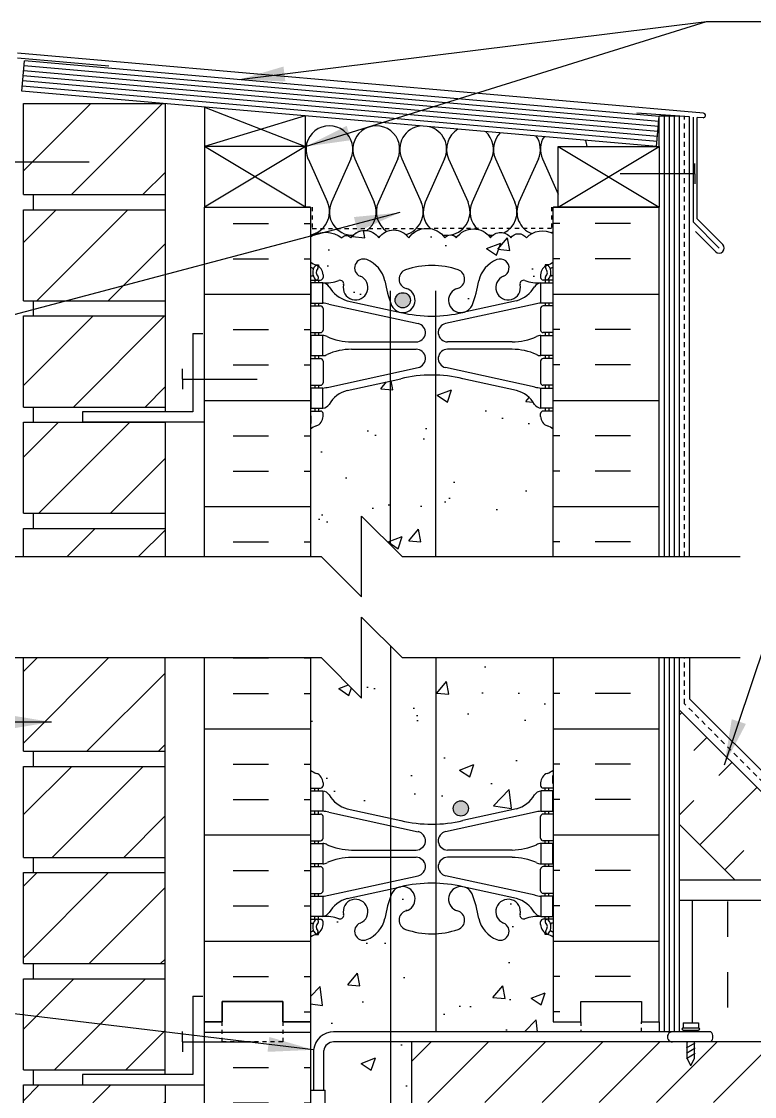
# Model space of a CAD drawing. Header units: inches. Extents: x 72.8 to 125.9, y 95.9 to 179.3.
# Drawn here: x 90.51 to 108.64, y 151.43 to 178 of the extents above; entities that cross this region are included whole.
import ezdxf

# ---------------------------------------------------------------- set-up
doc = ezdxf.new("R2010")
doc.units = ezdxf.units.IN
doc.header["$LTSCALE"] = 0.5
doc.header["$MEASUREMENT"] = 0
doc.linetypes.add('DASHED2', pattern=[0.375, 0.25, -0.125])
for name, color, linetype in [('HATCH', 12, 'Continuous'), ('line25', 2, 'Continuous'), ('LINE3', 3, 'Continuous'), ('LINE50', 5, 'Continuous'), ('LINE9', 9, 'Continuous'), ('TEXT', 4, 'Continuous'), ('Web_Edge', 9, 'Continuous')]:
    doc.layers.add(name, color=color, linetype=linetype)
doc.styles.add('DIM', font='romans.shx', dxfattribs={"width": 0.7})
doc.dimstyles.new('ext_12', dxfattribs={"dimscale": 12, "dimtxt": 0.09375, "dimasz": 0.09375, "dimexe": 0.09375, "dimexo": 0.0625, "dimgap": 0.0625, "dimtad": 1, "dimdec": 1, "dimzin": 3, "dimdsep": 46, "dimlunit": 4, "dimtxsty": 'DIM', "dimcen": 0.09, "dimdle": 0.09375, "dimclrt": 4, "dimadec": 0, "dimazin": 0, "dimtfac": 1, "dimtdec": 1, "dimtmove": 2, "dimatfit": 3, "dimfxl": 1, "dimfrac": 2, "dimtolj": 1, "dimtzin": 0, "dimarcsym": 0})

msp = doc.modelspace()

# ---------------------------------------------------------------- hatches: boundary and pattern name
at = {"layer": 'HATCH'}
h = msp.add_hatch(dxfattribs=at)
h.set_pattern_fill('ANSI31', color=256, scale=10, style=0)
h.set_pattern_definition([(45, (91.8757, 165.0097), (-0.883883, 0.883883), [])])
h.paths.add_polyline_path([(94.062, 165.469), (90.562, 165.469), (90.562, 164.774), (94.062, 164.774)])
h.paths.add_polyline_path([(94.062, 168.094), (90.562, 168.094), (90.562, 165.844), (94.062, 165.844)])
h.paths.add_polyline_path([(94.062, 170.719), (90.562, 170.719), (90.562, 168.469), (94.062, 168.469)])
h.paths.add_polyline_path([(94.062, 173.344), (90.562, 173.344), (90.562, 171.094), (94.062, 171.094)])
h.paths.add_polyline_path([(94.062, 175.969), (90.562, 175.969), (90.562, 173.719), (94.062, 173.719)])
h.paths.add_polyline_path([(94.066, 149.087), (90.562, 149.087), (90.562, 146.837), (94.066, 146.837)])
h.paths.add_polyline_path([(94.067, 151.712), (90.562, 151.712), (90.562, 149.462), (94.066, 149.462)])
h.paths.add_polyline_path([(94.064, 159.587), (90.562, 159.587), (90.562, 157.337), (94.065, 157.337)])
h.paths.add_polyline_path([(94.063, 162.274), (90.562, 162.274), (90.562, 159.962), (94.064, 159.962)])
h.paths.add_polyline_path([(94.064, 138.587), (90.562, 138.587), (90.562, 136.337), (94.064, 136.337)])
h.paths.add_polyline_path([(94.064, 135.962), (92.024, 135.962), (90.562, 135.962), (90.562, 133.712), (94.064, 133.712)])
h.paths.add_polyline_path([(94.063, 133.337), (90.562, 133.337), (90.562, 131.087), (94.063, 131.087)])
h.paths.add_polyline_path([(94.063, 130.712), (90.562, 130.712), (90.562, 128.462), (94.063, 128.462)])
h.paths.add_polyline_path([(94.062, 128.087), (90.562, 128.087), (90.562, 126.214), (94.062, 126.214)])
h.paths.add_polyline_path([(94.062, 152.087), (94.062, 154.337), (90.562, 154.337), (90.562, 152.087)])
h.paths.add_polyline_path([(94.062, 154.712), (94.062, 156.962), (90.562, 156.962), (90.562, 154.712)])
h.paths.add_polyline_path([(94.062, 144.212), (94.062, 146.462), (90.562, 146.462), (90.562, 144.212)])
h.paths.add_polyline_path([(94.062, 141.587), (94.062, 143.837), (90.562, 143.837), (90.562, 141.587)])
h.paths.add_polyline_path([(94.062, 138.962), (94.062, 141.212), (90.562, 141.212), (90.562, 138.962)])
h = msp.add_hatch(dxfattribs=at)
h.set_pattern_fill('INSUL', color=256, scale=7, style=0)
h.set_pattern_definition([(0, (-2828.5018, -240.8679), (0, 2.625), []), (0, (-2828.5018, -239.9929), (0, 2.625), [0.875, -0.875]), (0, (-2828.5018, -239.1179), (0, 2.625), [0.875, -0.875])])
h.paths.add_polyline_path([(95.035, 164.774), (97.66, 164.774), (97.66, 173.406), (95.035, 173.406)])
h = msp.add_hatch(dxfattribs=at)
h.set_pattern_fill('INSUL', color=256, scale=7, style=0)
h.set_pattern_definition([(180, (3029.8214, -240.8679), (0, 2.625), []), (180, (3029.8214, -239.9929), (0, 2.625), [0.875, -0.875]), (180, (3029.8214, -239.1179), (0, 2.625), [0.875, -0.875])])
h.paths.add_polyline_path([(103.66, 164.774), (106.285, 164.774), (106.285, 173.406), (103.66, 173.406)])
h = msp.add_hatch(dxfattribs=at)
h.set_pattern_fill('AR-CONC', color=256, scale=0.5)
h.paths.add_polyline_path([(103.66, 172.757, 0.336749), (102.998, 172.652, 0.520567), (102.611, 172.652, 0.520567), (102.111, 172.652, 0.520567), (101.265, 172.652, 0.520567), (100.983, 172.652, 0.520567), (100.088, 172.652, 0.520567), (99.348, 172.652, 0.520567), (98.655, 172.652, 0.520567), (98.435, 172.652, 0.321585), (97.66, 172.677), (97.66, 172.053, 0.064398), (97.77, 171.987), (97.86, 171.987), (97.86, 171.945, -0.249069), (97.97, 171.738), (97.97, 171.67, -0.414214), (97.907, 171.608), (97.86, 171.608), (97.86, 171.538), (97.965, 171.538, 0.10046), (98.358, 171.595, -0.601435), (98.478, 171.49, 2.182095), (98.888, 171.703, -1), (99.051, 172.112, -0.24438), (99.5, 171.591, 0.053157), (99.666, 170.977, 0.223253), (99.866, 170.812), (99.886, 170.808, 0.955472), (100.024, 171.401, -0.735593), (100.011, 171.859, -0.082755), (100.66, 171.967, -0.082755), (101.308, 171.859, -0.735593), (101.296, 171.401, 0.955472), (101.434, 170.808), (101.453, 170.812, 0.223253), (101.654, 170.977, 0.053157), (101.82, 171.591, -0.24438), (102.268, 172.112, -1), (102.431, 171.703, 2.182095), (102.842, 171.49, -0.601435), (102.961, 171.595, 0.10046), (103.355, 171.538), (103.46, 171.538), (103.46, 171.608), (103.412, 171.608, -0.414214), (103.35, 171.67), (103.35, 171.738, -0.249069), (103.46, 171.945), (103.46, 171.987), (103.55, 171.987, 0.064398), (103.66, 172.053)])
h.paths.add_polyline_path([(103.66, 167.923, 0.082415), (103.516, 168.002, -0.317837), (103.35, 168.238), (103.35, 168.305, -0.414214), (103.412, 168.368), (103.46, 168.368), (103.46, 168.438), (103.355, 168.438, -0.188973), (103.199, 168.533, 0.196323), (102.75, 168.879), (101.428, 169.169, 0.057795), (100.66, 169.259, 0.057795), (99.892, 169.169), (98.57, 168.879, 0.196323), (98.121, 168.533, -0.188973), (97.965, 168.438), (97.86, 168.438), (97.86, 168.368), (97.907, 168.368, -0.414214), (97.97, 168.305), (97.97, 168.238, -0.317837), (97.803, 168.002, 0.082415), (97.66, 167.923), (97.66, 164.774), (97.923, 164.774), (98.923, 163.774), (98.923, 165.774), (99.923, 164.774), (103.66, 164.774)])
h.paths.add_polyline_path([(103.66, 162.274), (99.923, 162.274), (98.923, 163.274), (98.923, 161.274), (97.923, 162.274), (97.66, 162.274), (97.66, 159.492, 0.082415), (97.803, 159.413, -0.317837), (97.97, 159.178), (97.97, 159.11, -0.414214), (97.907, 159.048), (97.86, 159.048), (97.86, 158.978), (97.965, 158.978, -0.188973), (98.121, 158.883, 0.196323), (98.57, 158.536), (99.892, 158.246, 0.057795), (100.66, 158.157, 0.057795), (101.428, 158.246), (102.75, 158.536, 0.196323), (103.199, 158.883, -0.188973), (103.355, 158.978), (103.46, 158.978), (103.46, 159.048), (103.412, 159.048, -0.414214), (103.35, 159.11), (103.35, 159.178, -0.317837), (103.516, 159.413, 0.082415), (103.66, 159.492)])
h.paths.add_polyline_path([(103.66, 155.363, 0.064398), (103.55, 155.429), (103.46, 155.429), (103.46, 155.47, -0.249069), (103.35, 155.678), (103.35, 155.745, -0.414214), (103.412, 155.808), (103.46, 155.808), (103.46, 155.878), (103.355, 155.878, 0.10046), (102.961, 155.82, -0.601435), (102.842, 155.925, 2.182095), (102.431, 155.712, -1), (102.268, 155.304, -0.24438), (101.82, 155.825, 0.053157), (101.654, 156.439, 0.223253), (101.453, 156.604), (101.434, 156.608, 0.955472), (101.296, 156.014, -0.735593), (101.308, 155.556, -0.082755), (100.66, 155.448, -0.082755), (100.011, 155.556, -0.735593), (100.024, 156.014, 0.955472), (99.886, 156.608), (99.866, 156.604, 0.223253), (99.666, 156.439, 0.053157), (99.5, 155.825, -0.24438), (99.051, 155.304, -1), (98.888, 155.712, 2.182095), (98.478, 155.925, -0.601435), (98.358, 155.82, 0.10046), (97.965, 155.878), (97.86, 155.878), (97.86, 155.808), (97.907, 155.808, -0.414214), (97.97, 155.745), (97.97, 155.678, -0.249069), (97.86, 155.47), (97.86, 155.429), (97.77, 155.429, 0.064398), (97.66, 155.363), (97.66, 153.274), (97.66, 151.579), (97.736, 151.579), (97.736, 152.58, -0.379483), (98.228, 153.024), (104.347, 153.024), (104.347, 153.274), (103.66, 153.274)])
h.paths.add_polyline_path([(100.16, 152.774), (98.229, 152.774, 0.366745), (97.986, 152.563), (97.986, 151.579), (98.025, 151.579), (98.025, 150.379), (97.66, 150.379), (97.66, 149.629), (98.025, 149.629), (98.025, 148.429), (97.66, 148.429), (97.66, 147.679), (98.025, 147.679), (98.025, 146.479), (97.66, 146.479), (97.66, 145.729), (98.025, 145.729), (98.025, 144.649), (97.66, 144.649), (97.66, 144.54, -0.498871), (97.78, 144.526, -0.520567), (97.984, 144.526, -0.520567), (98.191, 144.526, -0.520567), (98.329, 144.526, -0.520567), (98.467, 144.526, -0.520567), (98.865, 144.526, -0.520567), (99.025, 144.526, -0.520567), (99.247, 144.526, -0.520567), (99.527, 144.526, -0.520567), (99.714, 144.526, -0.520567), (99.941, 144.526, -0.507124), (100.16, 144.526), (100.16, 144.774)])
h.paths.add_polyline_path([(103.66, 151.274), (100.16, 151.274), (100.16, 146.274), (103.66, 146.274)])
h.paths.add_polyline_path([(103.16, 143.736), (103.26, 143.736), (103.26, 143.766, -0.327813), (103.295, 143.814), (103.295, 144.019), (103.66, 144.019), (103.66, 144.524), (100.16, 144.524), (100.16, 144.526, 0.507124), (99.941, 144.526, 0.520567), (99.714, 144.526, 0.520567), (99.527, 144.526, 0.520567), (99.247, 144.526, 0.520567), (99.025, 144.526, 0.520567), (98.865, 144.526, 0.520567), (98.467, 144.526, 0.520567), (98.329, 144.526, 0.520567), (98.191, 144.526, 0.520567), (97.984, 144.526, 0.520567), (97.78, 144.526, 0.498871), (97.66, 144.54), (97.66, 144.019), (98.025, 144.019), (98.025, 143.814, -0.327813), (98.06, 143.766), (98.06, 143.736), (98.16, 143.736), (98.16, 142.221, 0.258958), (98.419, 141.754, -0.31131), (98.475, 141.624, 2.127293), (98.888, 141.848, -1), (99.051, 142.257, -0.325306), (99.518, 141.514, 0.10488), (99.69, 140.703, 1.422913), (100.024, 141.17, -0.735593), (100.011, 141.628, -0.082755), (100.66, 141.736, -0.082755), (101.308, 141.628, -0.735593), (101.296, 141.17, 1.422913), (101.629, 140.703, 0.10488), (101.801, 141.514, -0.325306), (102.268, 142.257, -1), (102.431, 141.848, 2.127293), (102.844, 141.624, -0.31131), (102.901, 141.754, 0.258958), (103.16, 142.221)])
h.paths.add_polyline_path([(102.872, 137.371), (101.613, 137.96, 0.093369), (100.807, 138.167, 0.016332), (100.66, 138.172, 0.109869), (99.706, 137.96), (98.448, 137.371, 0.291097), (98.16, 136.918), (98.16, 135.777), (98.28, 135.577), (98.28, 135.465), (97.66, 135.465), (97.66, 135.274), (97.66, 133.185, 0.064398), (97.77, 133.119), (97.86, 133.119), (97.86, 133.077, -0.249069), (97.97, 132.87), (97.97, 132.802, -0.414214), (97.907, 132.74), (97.86, 132.74), (97.86, 132.67), (97.965, 132.67, 0.10046), (98.358, 132.727, -0.601435), (98.478, 132.622, 2.182095), (98.888, 132.835, -1), (99.051, 133.244, -0.24438), (99.5, 132.723, 0.053157), (99.666, 132.109, 0.223253), (99.866, 131.944), (99.886, 131.94, 0.955472), (100.024, 132.533, -0.735593), (100.011, 132.991, -0.082755), (100.66, 133.099, -0.082755), (101.308, 132.991, -0.735593), (101.296, 132.533, 0.955472), (101.434, 131.94), (101.453, 131.944, 0.223253), (101.654, 132.109, 0.053157), (101.82, 132.723, -0.24438), (102.268, 133.244, -1), (102.431, 132.835, 2.182095), (102.842, 132.622, -0.601435), (102.961, 132.727, 0.10046), (103.355, 132.67), (103.46, 132.67), (103.46, 132.74), (103.412, 132.74, -0.414214), (103.35, 132.802), (103.35, 132.87, -0.249069), (103.46, 133.077), (103.46, 133.119), (103.55, 133.119, 0.064398), (103.66, 133.185), (103.66, 135.274), (103.66, 135.465), (103.04, 135.465), (103.04, 135.577), (103.16, 135.777), (103.16, 136.918, 0.291097)])
h.paths.add_polyline_path([(100.17, 139.176), (98.785, 139.176, 0.414214), (98.16, 138.551), (98.16, 138.024, 0.549071), (98.694, 137.685), (99.706, 138.158, -0.053094), (100.157, 138.313, 0.350119), (100.545, 138.802, 0.413582)])
h.paths.add_polyline_path([(100.157, 140.218, -0.053094), (99.706, 140.373), (98.694, 140.847, 0.549071), (98.16, 140.508), (98.16, 139.981, 0.414214), (98.785, 139.356), (100.17, 139.356, 0.085652), (100.295, 139.378, 0.316711), (100.545, 139.73, 0.350119)])
h.paths.add_polyline_path([(103.16, 140.508, 0.549071), (102.626, 140.847), (101.613, 140.373, -0.053094), (101.163, 140.218, 0.350119), (100.775, 139.73, 0.413582), (101.15, 139.356), (102.535, 139.356, 0.414214), (103.16, 139.981)])
h.paths.add_polyline_path([(103.16, 138.551, 0.414214), (102.535, 139.176), (101.15, 139.176, 0.413582), (100.775, 138.802, 0.350119), (101.163, 138.313, -0.053094), (101.613, 138.158), (102.626, 137.685, 0.549071), (103.16, 138.024)])
h.paths.add_polyline_path([(103.35, 129.37), (103.35, 129.437, -0.414214), (103.412, 129.5), (103.46, 129.5), (103.46, 129.57), (103.355, 129.57, -0.188973), (103.199, 129.665, 0.196323), (102.75, 130.011), (101.428, 130.301, 0.057795), (100.66, 130.391, 0.057795), (99.892, 130.301), (98.57, 130.011, 0.196323), (98.121, 129.665, -0.188973), (97.965, 129.57), (97.86, 129.57), (97.86, 129.5), (97.907, 129.5, -0.414214), (97.97, 129.437), (97.97, 129.37, -0.317837), (97.803, 129.134, 0.082415), (97.66, 129.055), (97.66, 126.214), (98.316, 126.214), (99.316, 127.214), (99.316, 126.214), (99.316, 125.214), (100.316, 126.214), (103.66, 126.214), (103.66, 129.055, 0.082415), (103.516, 129.134, -0.317837)])
h = msp.add_hatch(dxfattribs=at)
h.set_pattern_fill('INSUL', color=256, scale=7, style=0)
h.set_pattern_definition([(0, (-2828.5018, -243.7358), (0, 2.625), []), (0, (-2828.5018, -242.8608), (0, 2.625), [0.875, -0.875]), (0, (-2828.5018, -241.9858), (0, 2.625), [0.875, -0.875])])
h.paths.add_polyline_path([(97.66, 162.274), (95.035, 162.274), (95.035, 153.274), (95.472, 153.274), (95.472, 153.774), (96.972, 153.774), (96.972, 153.274), (97.66, 153.274)])
h = msp.add_hatch(dxfattribs=at)
h.set_pattern_fill('INSUL', color=256, scale=7, style=0)
h.set_pattern_definition([(180, (3029.8214, -243.7358), (0, 2.625), []), (180, (3029.8214, -242.8608), (0, 2.625), [0.875, -0.875]), (180, (3029.8214, -241.9858), (0, 2.625), [0.875, -0.875])])
h.paths.add_polyline_path([(106.285, 162.274), (103.66, 162.274), (103.66, 153.274), (104.347, 153.274), (104.347, 153.774), (105.847, 153.774), (105.847, 153.274), (106.285, 153.274)])
h = msp.add_hatch(dxfattribs=at)
h.set_pattern_fill('INSUL', color=256, scale=7, angle=45, style=0)
h.set_pattern_definition([(45, (-0.5184, -2.1274), (-1.856155, 1.856155), []), (45, (-1.137, -1.5087), (-1.856155, 1.856155), [0.875, -0.875]), (45, (-1.7558, -0.89), (-1.856155, 1.856155), [0.875, -0.875])])
h.paths.add_polyline_path([(108.033, 156.899), (110.862, 156.899), (106.785, 160.975), (106.785, 158.147)])
h = msp.add_hatch(dxfattribs=at)
h.set_pattern_fill('INSUL', color=256, scale=7, angle=90, style=0)
h.set_pattern_definition([(90, (-0.5184, -2.1274), (-2.625, 2e-16), []), (90, (-1.3934, -2.1274), (-2.625, 2e-16), [0.875, -0.875]), (90, (-2.2684, -2.1274), (-2.625, 2e-16), [0.875, -0.875])])
edge = h.paths.add_edge_path()
edge.add_arc((106.877, 153.095), 0.0312, 90, 270)
edge.add_line((106.877, 153.064), (107.252, 153.064))
edge.add_arc((107.252, 153.095), 0.0312, 270, 450)
edge.add_line((107.252, 153.126), (106.877, 153.126))
edge = h.paths.add_edge_path()
edge.add_line((107.159, 153.064), (107.159, 153.024))
edge.add_line((107.159, 153.024), (107.561, 153.024))
edge.add_arc((107.425, 152.898), 0.186, -41.8195, 42.6425, ccw=False)
edge.add_line((107.563, 152.774), (124.925, 152.774))
edge.add_line((124.925, 152.774), (124.925, 156.274))
edge.add_line((124.925, 156.274), (106.785, 156.274))
edge.add_line((106.785, 156.274), (106.785, 153.024))
edge.add_line((106.785, 153.024), (106.971, 153.024))
edge.add_line((106.971, 153.024), (106.971, 153.064))
edge.add_line((106.971, 153.064), (107.159, 153.064))
h.paths.add_polyline_path([(107.252, 153.251), (107.252, 153.126), (106.877, 153.126), (106.877, 153.251)])
h = msp.add_hatch(dxfattribs=at)
h.set_pattern_fill('INSUL', color=256, scale=7, style=0)
h.set_pattern_definition([(0, (-2828.5018, -261.7358), (0, 2.625), []), (0, (-2828.5018, -260.8608), (0, 2.625), [0.875, -0.875]), (0, (-2828.5018, -259.9858), (0, 2.625), [0.875, -0.875])])
h.paths.add_polyline_path([(95.035, 135.274), (95.472, 135.274), (95.472, 135.774), (96.972, 135.774), (96.972, 135.274), (97.66, 135.274), (97.66, 153.274), (96.972, 153.274), (96.972, 153.774), (95.472, 153.774), (95.472, 153.274), (95.035, 153.274)])
h = msp.add_hatch(dxfattribs=at)
h.set_pattern_fill('ANSI31', color=256, scale=8, style=0)
h.set_pattern_definition([(45, (-0.5184, -2.1274), (-0.707107, 0.707107), [])])
h.paths.add_polyline_path([(123.964, 151.274), (124.925, 152.235), (124.925, 152.774), (100.16, 152.774), (100.16, 151.274)])
at = {"layer": 'LINE3'}
h = msp.add_hatch(color=256, dxfattribs=at)
h.paths.add_polyline_path([(100.126, 171.142, 0.831395), (99.757, 171.142)])
h.paths.add_polyline_path([(100.129, 171.107, 0.045935), (100.126, 171.142), (99.757, 171.142, 0.045935), (99.754, 171.107, 1)])
h = msp.add_hatch(color=256, dxfattribs=at)
h.paths.add_polyline_path([(101.563, 158.581, 0.831395), (101.194, 158.581)])
h.paths.add_polyline_path([(101.566, 158.547, 0.045935), (101.563, 158.581), (101.194, 158.581, 0.045935), (101.191, 158.547, 1)])

# ---------------------------------------------------------------- linework, layer by layer
at = {"layer": 'HATCH'}
for p, q in [((107.376, 175.733), (90.41, 177.218)), ((92.675, 176.894), (90.41, 177.092)), ((106.263, 175.404), (90.567, 176.777)), ((106.274, 175.528), (90.578, 176.902)), ((106.241, 175.155), (90.545, 176.528)), ((106.252, 175.279), (90.556, 176.653)), ((106.23, 175.03), (90.534, 176.403)), ((95.035, 175.884), (97.535, 174.906)), ((97.524, 175.666), (95.035, 174.906)), ((107.035, 175.64), (105.728, 175.731)), ((106.41, 164.774), (106.41, 175.657)), ((106.535, 164.774), (106.535, 175.657)), ((106.66, 164.774), (106.66, 175.657)), ((107.035, 164.774), (107.035, 175.64)), ((107.129, 173.035), (107.129, 175.632)), ((107.366, 175.62), (107.222, 175.629)), ((107.222, 173.118), (107.222, 175.629)), ((97.535, 173.406), (95.035, 174.906)), ((97.535, 174.906), (95.035, 173.406)), ((103.785, 173.406), (106.285, 174.906)), ((103.785, 174.906), (106.285, 173.406)), ((97.598, 174.602), (98.077, 173.529)), ((98.657, 174.603), (98.178, 173.529)), ((98.757, 174.602), (99.236, 173.529)), ((99.816, 174.603), (99.337, 173.529)), ((99.916, 174.602), (100.396, 173.529)), ((100.975, 174.603), (100.496, 173.529)), ((101.075, 174.602), (101.555, 173.529)), ((102.134, 174.603), (101.655, 173.529)), ((102.235, 174.602), (102.714, 173.529)), ((103.294, 174.603), (102.815, 173.529)), ((103.394, 174.602), (103.785, 173.728)), ((107.129, 173.035), (107.765, 172.398)), ((107.222, 173.118), (107.853, 172.487)), ((107.178, 172.808), (107.677, 172.31)), ((106.41, 153.024), (106.41, 162.274)), ((106.535, 153.024), (106.535, 162.274)), ((106.66, 153.024), (106.66, 162.274)), ((107.035, 162.274), (107.035, 161.256)), ((111.142, 157.149), (107.035, 161.256))]:
    msp.add_line(p, q, dxfattribs=at)
at = {"layer": 'HATCH', "color": 6, "linetype": 'DASHED2', "ltscale": 0.5}
for points in [[(96.347, 173.406), (97.704, 173.406), (97.704, 172.885), (100.66, 172.885)], [(104.972, 173.406), (103.616, 173.406), (103.616, 172.885), (100.66, 172.885)]]:
    msp.add_lwpolyline(points, dxfattribs=at)
at = {"layer": 'HATCH'}
msp.add_lwpolyline([(97.66, 172.677, -0.321585), (98.435, 172.652, -0.520567), (98.655, 172.652, -0.520567), (99.348, 172.652, -0.520567), (100.088, 172.652, -0.520567), (100.983, 172.652, -0.520567), (101.265, 172.652, -0.520567), (102.111, 172.652, -0.520567), (102.611, 172.652, -0.520567), (102.998, 172.652, -0.336749), (103.66, 172.757)], format="xyb", dxfattribs=at)
for centre, radius, start, end in [((107.371, 175.677), 0.0567, 265, 85), ((98.127, 174.839), 0.58, 335.9664, 204.0694), ((99.286, 174.839), 0.58, 335.9664, 204.0694), ((100.446, 174.839), 0.58, 95.5654, 204.0694), ((100.446, 174.839), 0.58, 335.9664, 74.4346), ((101.605, 174.839), 0.58, 121.0207, 204.0694), ((101.605, 174.839), 0.58, 335.9664, 48.9793), ((102.764, 174.839), 0.58, 135.6124, 204.0694), ((102.764, 174.839), 0.58, 335.9664, 34.3876), ((103.924, 174.839), 0.58, 147.5967, 204.0694), ((103.924, 174.839), 0.58, 6.6407, 22.4033), ((97.548, 173.293), 0.58, 281.1403, 24.0694), ((98.707, 173.293), 0.58, 155.9664, 270), ((98.707, 173.293), 0.58, 306.8576, 24.0694), ((99.867, 173.293), 0.58, 155.9664, 236.3673), ((99.866, 173.293), 0.58, 284.902, 24.0694), ((101.026, 173.293), 0.58, 155.9664, 225.678), ((101.025, 173.293), 0.58, 281.4231, 24.0694), ((102.185, 173.293), 0.58, 155.9664, 228.2793), ((102.185, 173.293), 0.58, 296.0284, 24.0694), ((103.344, 173.293), 0.58, 155.9664, 248.3593), ((101.026, 173.293), 0.58, 259.8878, 270), ((102.185, 173.293), 0.58, 255.8368, 268.3302), ((103.344, 173.293), 0.58, 297.6798, 302.977), ((98.707, 173.293), 0.58, 270, 270.0458), ((101.025, 173.293), 0.58, 270, 273.6965), ((107.765, 172.398), 0.125, 225, 45)]:
    msp.add_arc(centre, radius, start, end, dxfattribs=at)
at = {"layer": 'line25'}
for p, q in [((90.523, 176.279), (90.589, 177.026)), ((106.284, 175.653), (90.589, 177.026)), ((106.219, 174.906), (90.523, 176.279)), ((90.562, 173.719), (90.562, 175.969)), ((90.562, 175.969), (94.062, 175.969)), ((94.062, 175.969), (94.062, 168.349)), ((95.035, 175.884), (95.035, 173.406)), ((97.535, 173.406), (97.535, 175.666)), ((106.219, 174.906), (106.284, 175.653)), ((106.285, 174.906), (106.285, 175.657)), ((106.785, 175.657), (106.285, 175.657)), ((106.785, 164.774), (106.785, 175.657)), ((97.535, 174.906), (95.035, 174.906)), ((90.562, 173.719), (94.062, 173.719)), ((90.812, 173.344), (90.812, 173.719)), ((90.812, 173.344), (90.812, 173.719)), ((90.562, 171.094), (90.562, 173.344)), ((90.562, 173.344), (94.062, 173.344)), ((95.035, 173.406), (97.535, 173.406)), ((97.66, 173.406), (97.535, 173.406)), ((97.66, 173.406), (97.66, 164.774)), ((103.66, 173.406), (103.785, 173.406)), ((103.66, 164.774), (103.66, 173.406)), ((90.562, 171.094), (94.062, 171.094)), ((90.812, 170.719), (90.812, 171.094)), ((90.812, 170.719), (90.812, 171.094)), ((90.562, 168.469), (90.562, 170.719)), ((90.562, 170.719), (94.062, 170.719)), ((90.562, 168.469), (94.062, 168.469)), ((90.812, 168.094), (90.812, 168.469)), ((90.812, 168.094), (90.812, 168.469)), ((90.562, 165.844), (90.562, 168.094)), ((90.562, 168.094), (94.062, 168.094)), ((94.062, 168.099), (94.062, 164.774)), ((90.562, 165.844), (94.062, 165.844)), ((90.812, 165.469), (90.812, 165.844)), ((90.812, 165.469), (90.812, 165.844)), ((90.562, 164.774), (90.562, 165.469)), ((90.562, 165.469), (94.062, 165.469)), ((90.562, 159.962), (90.562, 162.274)), ((94.062, 151.967), (94.062, 162.274)), ((97.66, 162.274), (97.66, 153.274)), ((103.66, 162.274), (103.66, 153.274)), ((106.785, 153.024), (106.785, 162.274)), ((110.987, 156.774), (106.785, 160.975)), ((90.562, 159.962), (94.062, 159.962)), ((90.812, 159.587), (90.812, 159.962)), ((90.812, 159.587), (90.812, 159.962)), ((90.562, 157.337), (90.562, 159.587)), ((90.562, 159.587), (94.062, 159.587)), ((108.158, 156.774), (106.785, 158.147)), ((90.562, 157.337), (94.062, 157.337)), ((90.812, 156.962), (90.812, 157.337)), ((90.812, 156.962), (90.812, 157.337)), ((90.562, 154.712), (90.562, 156.962)), ((90.562, 156.962), (94.062, 156.962)), ((90.562, 154.712), (94.062, 154.712)), ((90.812, 154.337), (90.812, 154.712)), ((90.812, 154.337), (90.812, 154.712)), ((90.562, 152.087), (90.562, 154.337)), ((90.562, 154.337), (94.062, 154.337)), ((97.66, 153.274), (97.66, 151.579)), ((106.285, 153.274), (106.285, 153.024)), ((90.562, 152.087), (94.067, 152.087)), ((90.812, 151.712), (90.812, 152.087)), ((90.812, 151.712), (90.812, 152.087)), ((90.562, 149.462), (90.562, 151.712)), ((90.562, 151.712), (94.062, 151.712)), ((94.062, 151.717), (94.062, 136.212)), ((97.66, 151.579), (98.025, 151.579)), ((97.66, 151.579), (97.66, 135.274)), ((98.025, 150.379), (98.025, 151.579))]:
    msp.add_line(p, q, dxfattribs=at)
msp.add_lwpolyline([(106.285, 174.906), (106.285, 173.406), (103.785, 173.406), (103.785, 174.906)], close=True, dxfattribs=at)
for points in [[(124.925, 156.274), (106.785, 156.274)], [(124.925, 152.774), (100.16, 152.774), (100.16, 144.774)]]:
    msp.add_lwpolyline(points, dxfattribs=at)
at = {"layer": 'LINE3'}
for p, q in [((99.637, 165.061), (99.637, 171.337)), ((100.76, 164.774), (100.76, 171.337)), ((99.637, 162.561), (99.637, 125.535)), ((100.76, 162.274), (100.76, 153.024))]:
    msp.add_line(p, q, dxfattribs=at)
for centre in [(99.941, 171.107), (101.378, 158.547)]:
    msp.add_circle(centre, 0.188, dxfattribs=at)
at = {"layer": 'LINE50', "color": 9, "linetype": 'DASHED2'}
for p, q in [((106.91, 164.774), (106.91, 175.648)), ((106.91, 161.131), (106.91, 162.274)), ((111.08, 156.961), (106.91, 161.131))]:
    msp.add_line(p, q, dxfattribs=at)
at = {"layer": 'LINE50'}
for p, q in [((95.035, 173.406), (97.66, 173.406)), ((95.035, 164.774), (95.035, 173.406)), ((103.66, 173.406), (106.285, 173.406)), ((106.285, 164.774), (106.285, 173.406)), ((95.035, 153.274), (95.035, 162.274)), ((95.035, 135.274), (95.035, 153.274)), ((107.092, 153.274), (107.092, 153.274))]:
    msp.add_line(p, q, dxfattribs=at)
for points in [[(103.66, 153.274), (104.347, 153.274), (104.347, 153.774), (105.847, 153.774), (105.847, 153.274), (106.285, 153.274), (106.285, 162.274)], [(97.66, 153.274), (96.972, 153.274), (96.972, 153.774), (95.472, 153.774), (95.472, 153.274), (95.035, 153.274)], [(95.035, 153.274), (95.472, 153.274), (95.472, 153.774), (96.972, 153.774), (96.972, 153.274), (97.66, 153.274)]]:
    msp.add_lwpolyline(points, dxfattribs=at)
at = {"layer": 'LINE9'}
for p, q in [((90.341, 174.531), (92.187, 174.531)), ((107.163, 174.235), (107.163, 174.485)), ((107.163, 174.235), (105.317, 174.235)), ((107.163, 174.235), (107.163, 173.985)), ((94.747, 170.286), (94.747, 168.349)), ((94.747, 170.286), (94.997, 170.286)), ((94.497, 169.161), (94.497, 169.411)), ((94.497, 169.161), (96.343, 169.161)), ((94.497, 169.161), (94.497, 168.911)), ((94.747, 168.349), (92.024, 168.349)), ((92.024, 168.349), (92.024, 168.099)), ((92.024, 168.099), (95.024, 168.099)), ((98.923, 163.774), (98.923, 165.774)), ((99.923, 164.774), (98.923, 165.774)), ((89.562, 164.774), (97.923, 164.774)), ((97.923, 164.774), (98.923, 163.774)), ((99.923, 164.774), (108.285, 164.774)), ((98.923, 161.274), (98.923, 163.274)), ((99.923, 162.274), (98.923, 163.274)), ((89.562, 162.274), (97.923, 162.274)), ((97.923, 162.274), (98.923, 161.274)), ((99.923, 162.274), (108.285, 162.274)), ((94.747, 153.904), (94.747, 151.967)), ((94.747, 153.904), (94.997, 153.904)), ((106.877, 153.251), (106.877, 153.126)), ((106.877, 153.251), (107.252, 153.251)), ((106.877, 153.126), (107.252, 153.126)), ((106.877, 153.064), (107.252, 153.064)), ((106.877, 153.064), (107.252, 153.064)), ((106.971, 153.024), (106.971, 153.064)), ((107.159, 153.024), (107.159, 153.064)), ((107.252, 153.251), (107.252, 153.126)), ((94.497, 152.779), (94.497, 153.029)), ((107.561, 153.024), (98.228, 153.024)), ((94.497, 152.779), (96.343, 152.779)), ((94.497, 152.779), (94.497, 152.529)), ((97.736, 152.58), (97.736, 151.579)), ((97.986, 151.579), (97.986, 152.563)), ((107.563, 152.774), (98.229, 152.774)), ((106.957, 152.759), (106.983, 152.774)), ((106.957, 152.626), (107.175, 152.752)), ((106.957, 152.501), (107.175, 152.627)), ((106.971, 152.376), (106.971, 152.774)), ((107.159, 152.376), (107.159, 152.774)), ((106.957, 152.368), (107.175, 152.494)), ((107.065, 152.188), (106.971, 152.376)), ((107.065, 152.188), (107.159, 152.376)), ((94.747, 151.967), (92.024, 151.967)), ((92.024, 151.967), (92.024, 151.717)), ((92.024, 151.717), (95.024, 151.717))]:
    msp.add_line(p, q, dxfattribs=at)
msp.add_lwpolyline([(124.925, 156.774), (106.785, 156.774)], dxfattribs=at)
at = {"layer": 'LINE9', "linetype": 'DASHED2', "ltscale": 0.15}
for points in [[(96.972, 153.274), (96.972, 153.274), (96.972, 152.774), (95.472, 152.774), (95.472, 153.274), (95.472, 153.274)], [(96.972, 153.274), (96.972, 153.274), (96.972, 152.774), (95.472, 152.774), (95.472, 153.274), (95.472, 153.274)], [(104.347, 153.274), (104.347, 153.274), (104.347, 153.024)], [(105.847, 153.024), (105.847, 153.274), (105.847, 153.274)]]:
    msp.add_lwpolyline(points, dxfattribs=at)
at = {"layer": 'LINE9'}
for centre, radius, start, end in [((106.877, 153.095), 0.0312, 90, 270), ((107.252, 153.095), 0.0312, 270, 90), ((98.232, 152.525), 0.499, 89.3543, 173.5797), ((106.609, 152.899), 0.125, 89.3947, 270.6053), ((107.425, 152.898), 0.186, 318.1805, 42.6425), ((98.232, 152.525), 0.249, 89.3543, 171.2068)]:
    msp.add_arc(centre, radius, start, end, dxfattribs=at)
at = {"layer": 'Web_Edge'}
for p, q in [((97.77, 171.987), (97.86, 171.987)), ((97.86, 171.987), (97.86, 171.945)), ((103.55, 171.987), (103.46, 171.987)), ((103.46, 171.987), (103.46, 171.945)), ((97.66, 171.708), (97.702, 171.708)), ((97.97, 171.738), (97.97, 171.67)), ((103.35, 171.738), (103.35, 171.67)), ((103.66, 171.708), (103.618, 171.708)), ((97.66, 171.608), (97.907, 171.608)), ((97.77, 171.608), (97.77, 171.538)), ((97.86, 171.608), (97.86, 171.538)), ((103.66, 171.608), (103.412, 171.608)), ((103.46, 171.608), (103.46, 171.538)), ((103.55, 171.608), (103.55, 171.538)), ((97.66, 170.968), (97.907, 170.968)), ((97.77, 171.038), (97.77, 170.968)), ((97.86, 171.038), (97.86, 170.968)), ((97.97, 170.905), (97.97, 170.37)), ((98.109, 171.014), (100.32, 170.532)), ((98.57, 171.097), (99.892, 170.806)), ((103.211, 171.014), (101, 170.532)), ((102.75, 171.097), (101.428, 170.806)), ((103.35, 170.905), (103.35, 170.37)), ((103.66, 170.968), (103.412, 170.968)), ((103.46, 171.038), (103.46, 170.968)), ((103.55, 171.038), (103.55, 170.968)), ((97.66, 170.308), (97.907, 170.308)), ((97.77, 170.308), (97.77, 170.238)), ((97.86, 170.308), (97.86, 170.238)), ((98.674, 170.078), (100.271, 170.078)), ((102.645, 170.078), (101.049, 170.078)), ((103.66, 170.308), (103.412, 170.308)), ((103.46, 170.308), (103.46, 170.238)), ((103.55, 170.308), (103.55, 170.238)), ((98.674, 169.898), (100.271, 169.898)), ((102.645, 169.898), (101.049, 169.898)), ((97.66, 169.668), (97.907, 169.668)), ((97.77, 169.738), (97.77, 169.668)), ((97.86, 169.738), (97.86, 169.668)), ((97.97, 169.605), (97.97, 169.07)), ((103.35, 169.605), (103.35, 169.07)), ((103.66, 169.668), (103.412, 169.668)), ((103.46, 169.738), (103.46, 169.668)), ((103.55, 169.738), (103.55, 169.668)), ((98.109, 168.962), (100.32, 169.443)), ((103.211, 168.962), (101, 169.443)), ((97.66, 169.008), (97.907, 169.008)), ((97.77, 169.008), (97.77, 168.938)), ((97.86, 169.008), (97.86, 168.938)), ((98.57, 168.879), (99.892, 169.169)), ((102.75, 168.879), (101.428, 169.169)), ((103.66, 169.008), (103.412, 169.008)), ((103.46, 169.008), (103.46, 168.938)), ((103.55, 169.008), (103.55, 168.938)), ((97.66, 168.368), (97.907, 168.368)), ((97.67, 168.248), (97.67, 168.062)), ((97.77, 168.438), (97.77, 168.368)), ((97.86, 168.438), (97.86, 168.368)), ((97.97, 168.238), (97.97, 168.305)), ((103.35, 168.238), (103.35, 168.305)), ((103.66, 168.368), (103.412, 168.368)), ((103.46, 168.438), (103.46, 168.368)), ((103.55, 168.438), (103.55, 168.368)), ((103.65, 168.248), (103.65, 168.062)), ((97.67, 159.168), (97.67, 159.354)), ((97.97, 159.178), (97.97, 159.11)), ((103.35, 159.178), (103.35, 159.11)), ((103.65, 159.168), (103.65, 159.354)), ((97.66, 159.048), (97.907, 159.048)), ((97.77, 158.978), (97.77, 159.048)), ((97.86, 158.978), (97.86, 159.048)), ((103.66, 159.048), (103.412, 159.048)), ((103.46, 158.978), (103.46, 159.048)), ((103.55, 158.978), (103.55, 159.048)), ((97.66, 158.408), (97.907, 158.408)), ((97.77, 158.408), (97.77, 158.478)), ((97.86, 158.408), (97.86, 158.478)), ((98.109, 158.454), (100.32, 157.972)), ((98.57, 158.536), (99.892, 158.246)), ((103.211, 158.454), (101, 157.972)), ((102.75, 158.536), (101.428, 158.246)), ((103.66, 158.408), (103.412, 158.408)), ((103.46, 158.408), (103.46, 158.478)), ((103.55, 158.408), (103.55, 158.478)), ((97.97, 157.81), (97.97, 158.345)), ((103.35, 157.81), (103.35, 158.345)), ((97.66, 157.748), (97.907, 157.748)), ((97.77, 157.678), (97.77, 157.748)), ((97.86, 157.678), (97.86, 157.748)), ((103.66, 157.748), (103.412, 157.748)), ((103.46, 157.678), (103.46, 157.748)), ((103.55, 157.678), (103.55, 157.748)), ((98.674, 157.518), (100.271, 157.518)), ((98.674, 157.338), (100.271, 157.338)), ((102.645, 157.518), (101.049, 157.518)), ((102.645, 157.338), (101.049, 157.338)), ((97.66, 157.108), (97.907, 157.108)), ((97.77, 157.108), (97.77, 157.178)), ((97.86, 157.108), (97.86, 157.178)), ((97.97, 156.51), (97.97, 157.045)), ((103.35, 156.51), (103.35, 157.045)), ((103.66, 157.108), (103.412, 157.108)), ((103.46, 157.108), (103.46, 157.178)), ((103.55, 157.108), (103.55, 157.178)), ((98.109, 156.401), (100.32, 156.883)), ((103.211, 156.401), (101, 156.883)), ((98.57, 156.319), (99.892, 156.609)), ((102.75, 156.319), (101.428, 156.609)), ((97.66, 156.448), (97.907, 156.448)), ((97.77, 156.378), (97.77, 156.448)), ((97.86, 156.378), (97.86, 156.448)), ((103.66, 156.448), (103.412, 156.448)), ((103.46, 156.378), (103.46, 156.448)), ((103.55, 156.378), (103.55, 156.448)), ((97.66, 155.808), (97.907, 155.808)), ((97.77, 155.808), (97.77, 155.878)), ((97.86, 155.808), (97.86, 155.878)), ((97.97, 155.678), (97.97, 155.745)), ((103.35, 155.678), (103.35, 155.745)), ((103.66, 155.808), (103.412, 155.808)), ((103.46, 155.808), (103.46, 155.878)), ((103.55, 155.808), (103.55, 155.878)), ((97.66, 155.708), (97.702, 155.708)), ((97.86, 155.429), (97.86, 155.47)), ((103.46, 155.429), (103.46, 155.47)), ((103.66, 155.708), (103.618, 155.708)), ((97.77, 155.429), (97.86, 155.429)), ((103.55, 155.429), (103.46, 155.429))]:
    msp.add_line(p, q, dxfattribs=at)
for points in [[(97.665, 171.038), (97.965, 171.038), (97.965, 171.538), (97.665, 171.538)], [(103.655, 171.038), (103.355, 171.038), (103.355, 171.538), (103.655, 171.538)], [(97.665, 169.738), (97.965, 169.738), (97.965, 170.238), (97.665, 170.238)], [(103.655, 169.738), (103.355, 169.738), (103.355, 170.238), (103.655, 170.238)], [(97.665, 168.438), (97.965, 168.438), (97.965, 168.938), (97.665, 168.938)], [(103.655, 168.438), (103.355, 168.438), (103.355, 168.938), (103.655, 168.938)], [(97.665, 158.978), (97.965, 158.978), (97.965, 158.478), (97.665, 158.478)], [(103.655, 158.978), (103.355, 158.978), (103.355, 158.478), (103.655, 158.478)], [(97.665, 157.678), (97.965, 157.678), (97.965, 157.178), (97.665, 157.178)], [(103.655, 157.678), (103.355, 157.678), (103.355, 157.178), (103.655, 157.178)], [(97.665, 156.378), (97.965, 156.378), (97.965, 155.878), (97.665, 155.878)], [(103.655, 156.378), (103.355, 156.378), (103.355, 155.878), (103.655, 155.878)]]:
    msp.add_lwpolyline(points, close=True, dxfattribs=at)
for centre, radius, start, end in [((97.97, 172.445), 0.5, 231.6833, 250.5288), ((97.97, 172.445), 0.6, 238.8907, 245.0748), ((97.963, 171.792), 0.25, 140.1145, 222.4609), ((97.806, 171.923), 0.045, 319.1879, 141.448), ((97.72, 171.738), 0.25, 0, 70.5288), ((98.97, 171.907), 0.22, 68.1963, 248.1963), ((98.775, 171.42), 0.745, 13.2652, 68.1963), ((100.66, 169.967), 2, 90, 108.923), ((100.66, 169.967), 2, 71.077, 90), ((102.545, 171.42), 0.745, 111.8037, 166.7348), ((102.35, 171.907), 0.22, 291.8037, 111.8037), ((103.6, 171.738), 0.25, 109.4712, 180), ((103.514, 171.923), 0.045, 38.552, 220.8121), ((103.35, 172.445), 0.5, 289.4712, 308.3167), ((103.356, 171.792), 0.25, 317.5391, 39.8855), ((103.35, 172.445), 0.6, 294.9252, 301.1093), ((97.702, 171.728), 0.02, 270, 14.1541), ((97.708, 171.883), 0.02, 340.7916, 65.0748), ((97.812, 171.654), 0.045, 222.4609, 42.4609), ((97.963, 171.792), 0.16, 140.0001, 222.4609), ((97.907, 171.67), 0.0625, 270, 0), ((98.775, 171.42), 0.305, 166.6795, 68.1963), ((100.089, 171.632), 0.24, 108.923, 254.2747), ((101.231, 171.632), 0.24, 285.7253, 71.077), ((102.545, 171.42), 0.305, 111.8037, 13.3205), ((103.412, 171.67), 0.0625, 180, 270), ((103.507, 171.654), 0.045, 137.5391, 317.5391), ((103.356, 171.792), 0.16, 317.5391, 39.9999), ((103.611, 171.883), 0.02, 114.9252, 199.2084), ((103.618, 171.728), 0.02, 165.8459, 270), ((98.021, 172.536), 1, 266.7879, 289.9067), ((97.922, 171.292), 0.25, 37.2777, 80.0823), ((98.769, 171.82), 0.75, 210.155, 254.5838), ((98.39, 171.511), 0.09, 346.6795, 108.8651), ((102.463, 172.061), 3, 189.0273, 201.1984), ((99.941, 171.107), 0.305, 205.3782, 74.2747), ((101.378, 171.107), 0.305, 105.7253, 334.6218), ((98.857, 172.061), 3, 338.8016, 350.9727), ((102.55, 171.82), 0.75, 285.4162, 329.845), ((102.929, 171.511), 0.09, 71.1349, 193.3205), ((103.299, 172.536), 1, 250.0933, 273.2121), ((103.398, 171.292), 0.25, 99.9177, 142.7223), ((97.907, 170.905), 0.0625, 0, 90), ((97.874, 170.042), 1, 76.4291, 84.7991), ((103.445, 170.042), 1, 95.2009, 103.5709), ((103.412, 170.905), 0.0625, 90, 180), ((100.66, 174.073), 3.356, 256.7692, 270), ((100.66, 174.073), 3.356, 270, 283.2308), ((97.907, 170.37), 0.0625, 270, 0), ((100.271, 170.308), 0.23, 270, 77.6055), ((101.049, 170.308), 0.23, 102.3945, 270), ((103.412, 170.37), 0.0625, 180, 270), ((97.961, 170.019), 0.219, 60.4937, 88.92), ((98.705, 171.678), 1.6, 246.5673, 268.9203), ((102.615, 171.678), 1.6, 271.0797, 293.4327), ((103.359, 170.019), 0.219, 91.08, 119.5063), ((98.705, 168.298), 1.6, 91.0797, 113.4327), ((98.705, 168.298), 1.6, 91.0797, 113.4327), ((100.271, 169.668), 0.23, 282.3945, 90), ((101.049, 169.668), 0.23, 90, 257.6055), ((102.615, 168.298), 1.6, 66.5673, 88.9203), ((102.615, 168.298), 1.6, 66.5673, 88.9203), ((97.907, 169.605), 0.0625, 0, 90), ((97.961, 169.957), 0.219, 271.08, 299.5063), ((97.961, 169.957), 0.219, 271.08, 299.5063), ((103.359, 169.957), 0.219, 240.4937, 268.92), ((103.359, 169.957), 0.219, 240.4937, 268.92), ((103.412, 169.605), 0.0625, 90, 180), ((97.907, 169.07), 0.0625, 270, 0), ((100.66, 165.902), 3.356, 90, 103.2308), ((100.66, 165.902), 3.356, 76.7692, 90), ((103.412, 169.07), 0.0625, 180, 270), ((97.874, 169.934), 1, 275.2009, 283.5709), ((98.769, 168.156), 0.75, 105.4162, 149.845), ((102.55, 168.156), 0.75, 30.155, 74.5838), ((103.445, 169.934), 1, 256.4291, 264.7991), ((97.922, 168.684), 0.25, 279.9177, 322.7223), ((103.398, 168.684), 0.25, 217.2777, 260.0823), ((97.65, 168.248), 0.02, 0, 60.012), ((97.72, 168.238), 0.25, 289.4712, 360), ((97.907, 168.305), 0.0625, 360, 90), ((103.412, 168.305), 0.0625, 90, 180), ((103.6, 168.238), 0.25, 180, 250.5288), ((103.67, 168.248), 0.02, 119.988, 180), ((97.65, 168.062), 0.02, 301.073, 0), ((97.97, 167.531), 0.6, 121.073, 121.1093), ((97.97, 167.531), 0.5, 109.4712, 128.3167), ((103.35, 167.531), 0.5, 51.6833, 70.5288), ((103.67, 168.062), 0.02, 180, 238.927), ((103.35, 167.531), 0.6, 58.8907, 58.927), ((97.97, 159.885), 0.5, 231.6833, 250.5288), ((103.35, 159.885), 0.5, 289.4712, 308.3167), ((97.97, 159.885), 0.6, 238.8907, 238.927), ((97.65, 159.354), 0.02, 360, 58.927), ((97.65, 159.168), 0.02, 299.988, 360), ((97.72, 159.178), 0.25, 0, 70.5288), ((103.6, 159.178), 0.25, 109.4712, 180), ((103.67, 159.354), 0.02, 121.073, 180), ((103.67, 159.168), 0.02, 180, 240.012), ((103.35, 159.885), 0.6, 301.073, 301.1093), ((97.907, 159.11), 0.0625, 270, 0), ((97.922, 158.731), 0.25, 37.2777, 80.0823), ((103.398, 158.731), 0.25, 99.9177, 142.7223), ((103.412, 159.11), 0.0625, 180, 270), ((98.769, 159.259), 0.75, 210.155, 254.5838), ((102.55, 159.259), 0.75, 285.4162, 329.845), ((97.907, 158.345), 0.0625, 0, 90), ((97.874, 157.482), 1, 76.4291, 84.7991), ((103.445, 157.482), 1, 95.2009, 103.5709), ((103.412, 158.345), 0.0625, 90, 180), ((100.66, 161.513), 3.356, 256.7692, 270), ((100.66, 161.513), 3.356, 270, 283.2308), ((100.271, 157.748), 0.23, 270, 77.6055), ((101.049, 157.748), 0.23, 102.3945, 270), ((97.907, 157.81), 0.0625, 270, 0), ((97.961, 157.459), 0.219, 60.4937, 88.92), ((97.961, 157.459), 0.219, 60.4937, 88.92), ((98.705, 159.117), 1.6, 246.5673, 268.9203), ((98.705, 159.117), 1.6, 246.5673, 268.9203), ((102.615, 159.117), 1.6, 271.0797, 293.4327), ((102.615, 159.117), 1.6, 271.0797, 293.4327), ((103.359, 157.459), 0.219, 91.08, 119.5063), ((103.359, 157.459), 0.219, 91.08, 119.5063), ((103.412, 157.81), 0.0625, 180, 270), ((98.705, 155.738), 1.6, 91.0797, 113.4327), ((100.271, 157.108), 0.23, 282.3945, 90), ((101.049, 157.108), 0.23, 90, 257.6055), ((102.615, 155.738), 1.6, 66.5673, 88.9203), ((97.907, 157.045), 0.0625, 0, 90), ((97.961, 157.396), 0.219, 271.08, 299.5063), ((103.359, 157.396), 0.219, 240.4937, 268.92), ((103.412, 157.045), 0.0625, 90, 180), ((97.907, 156.51), 0.0625, 270, 0), ((99.941, 156.308), 0.305, 285.7253, 154.6218), ((100.66, 153.342), 3.356, 90, 103.2308), ((100.66, 153.342), 3.356, 76.7692, 90), ((101.378, 156.308), 0.305, 25.3782, 254.2747), ((103.412, 156.51), 0.0625, 180, 270), ((97.874, 157.373), 1, 275.2009, 283.5709), ((98.769, 155.596), 0.75, 105.4162, 149.845), ((98.775, 155.996), 0.305, 291.8037, 193.3205), ((102.463, 155.354), 3, 158.8016, 170.9727), ((98.857, 155.354), 3, 9.0273, 21.1984), ((102.545, 155.996), 0.305, 346.6795, 248.1963), ((102.55, 155.596), 0.75, 30.155, 74.5838), ((103.445, 157.373), 1, 256.4291, 264.7991), ((100.089, 155.783), 0.24, 105.7253, 251.077), ((101.231, 155.783), 0.24, 288.923, 74.2747), ((97.963, 155.623), 0.25, 137.5391, 219.8855), ((97.812, 155.761), 0.045, 317.5391, 137.5391), ((97.963, 155.623), 0.16, 137.5391, 219.9999), ((97.907, 155.745), 0.0625, 360, 90), ((97.922, 156.124), 0.25, 279.9177, 322.7223), ((98.021, 154.879), 1, 70.0933, 93.2121), ((98.39, 155.905), 0.09, 251.1349, 13.3205), ((98.97, 155.508), 0.22, 111.8037, 291.8037), ((98.775, 155.996), 0.745, 291.8037, 346.7348), ((102.545, 155.996), 0.745, 193.2652, 248.1963), ((102.35, 155.508), 0.22, 248.1963, 68.1963), ((102.929, 155.905), 0.09, 166.6795, 288.8651), ((103.299, 154.879), 1, 86.7879, 109.9067), ((103.398, 156.124), 0.25, 217.2777, 260.0823), ((103.412, 155.745), 0.0625, 90, 180), ((103.507, 155.761), 0.045, 42.4609, 222.4609), ((103.356, 155.623), 0.16, 320.0001, 42.4609), ((103.356, 155.623), 0.25, 320.1145, 42.4609), ((97.97, 154.97), 0.6, 114.9252, 121.1093), ((97.702, 155.688), 0.02, 345.8459, 90), ((97.708, 155.533), 0.02, 294.9252, 19.2084), ((97.806, 155.492), 0.045, 218.552, 40.8121), ((97.72, 155.678), 0.25, 289.4712, 360), ((100.66, 157.448), 2, 251.077, 270), ((100.66, 157.448), 2, 270, 288.923), ((103.6, 155.678), 0.25, 180, 250.5288), ((103.514, 155.492), 0.045, 139.1879, 321.448), ((103.611, 155.533), 0.02, 160.7916, 245.0748), ((103.618, 155.688), 0.02, 90, 194.1541), ((103.35, 154.97), 0.6, 58.8907, 65.0748), ((97.97, 154.97), 0.5, 109.4712, 128.3167), ((103.35, 154.97), 0.5, 51.6833, 70.5288)]:
    msp.add_arc(centre, radius, start, end, dxfattribs=at)

# ---------------------------------------------------------------- leaders
at = {"layer": 'TEXT'}
for points, override in [([(95.898, 176.562), (107.454, 177.998), (112.542, 177.998)], {"dimgap": 0.0625, "dimtad": 0}), ([(97.535, 174.906), (107.454, 177.998)], {"dimgap": 0.0625, "dimtad": 0}), ([(99.867, 173.274), (88.118, 170.162), (83.878, 170.162)], {"dimtad": 0}), ([(107.893, 159.627), (110.407, 167.106), (115.154, 167.106)], {"dimgap": 0.0625, "dimtad": 0}), ([(91.254, 160.682), (84.575, 160.682)], {"dimgap": 0.0625, "dimtad": 0}), ([(97.736, 152.58), (87.868, 153.762), (84.539, 153.762)], {"dimtad": 0})]:
    msp.add_leader(points, dimstyle='ext_12', override=override, dxfattribs=at)

doc.saveas('drawing.dxf')
